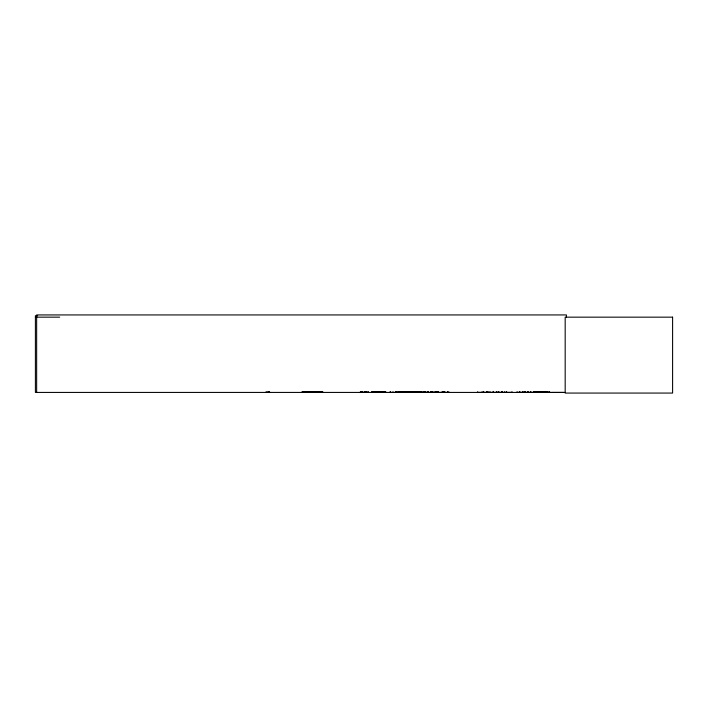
<?xml version="1.0" encoding="UTF-8"?>
<svg xmlns="http://www.w3.org/2000/svg" width="708" height="708" viewBox="0 0 708 708"><rect width="100%" height="100%" fill="white"/><g stroke="black" fill="none" stroke-linecap="round" stroke-linejoin="round"><path stroke-width="1.06" d="M549.019 392.4L549.019 391.798M488.706 392.329L488.732 391.798M516.99 392.329L549.735 392.4L549.735 391.798M527.867 392.347L527.947 391.639M527.991 392.329L528.018 391.798M519.468 392.329L519.495 391.798M530.407 392.329L530.442 391.798M425.251 392.329L425.287 391.798M415.596 392.329L415.649 391.798M422.455 392.329L422.508 391.798M425.455 392.329L425.464 391.639M432.075 392.347L432.092 391.798M432.314 392.329L432.322 391.639M389.922 392.427L399.985 392.347L400.073 391.798M390.196 392.329L390.205 391.851M399.153 392.347L399.082 391.48M362.319 392.329L362.301 391.639M368.018 392.347L368.089 391.851M312.617 392.329L312.52 391.798M313.095 392.329L313.095 391.798M306.352 392.347L306.307 391.798M305.767 392.347L305.75 391.639M496.352 392.347L496.397 391.851M390.444 392.347L390.497 391.851L390.542 392.427M489.998 392.347L490.06 391.851L490.113 392.427M398.542 392.347L398.613 391.851M413.605 392.347L413.676 391.851M437.5 392.347L437.571 391.851M301.635 392.347L322.804 392.382M306.166 392.347L306.237 391.851M361.505 392.347L361.584 391.851L361.655 392.427M37.612 315.733L35.4 315.733L35.4 392.427L565.32 392.427M35.4 317.157L59.684 317.157M303.13 391.931L322.786 391.931M371.585 391.931L385.763 391.931M400.312 391.931L414.49 391.931M533.451 391.931L547.62 391.931M303.104 392.135L322.813 392.117M371.558 392.135L385.789 392.117M400.286 392.117L414.516 392.117M533.425 392.135L547.656 392.117M368.089 392.267L360.487 392.347L360.478 391.851M371.576 392.382L385.78 392.382M400.303 392.382L449.067 392.4M512.3 392.365L477.555 392.4L477.696 391.851L477.714 392.427M420.641 392.329L420.729 391.639M317.149 392.347L317.078 391.851L317.007 392.427M447.721 392.347L447.651 391.851M442.544 392.347L442.642 391.48M366.487 392.347L366.47 391.639M366.071 392.329L366.169 391.798M421.039 392.329L421.039 391.639M366.257 392.329L366.275 391.639M498.273 392.347L498.22 391.851M427.889 392.329L427.897 391.639M420.782 392.329L420.879 391.639M431.252 392.329L431.376 391.639M428.251 392.329L428.243 391.639M421.393 392.329L421.384 391.639M530.991 392.329L530.965 391.798M417.977 392.267L418.065 391.48M549.089 392.347L549.089 391.798M537.708 392.347L537.708 391.798M566.427 317.157L566.427 314.936L36.648 314.936L36.648 392.427M563.825 392.427L551.488 392.427M544.24 391.639L544.24 392.427M543.841 391.639L543.841 392.427M543.532 391.639L543.585 392.427M538.346 391.798L538.346 392.427M533.575 391.798L533.575 392.427M527.566 391.639L527.566 392.427M525.504 391.639L525.504 392.427M525.327 391.639L525.327 392.427M525.124 391.639L525.124 392.427M524.947 391.639L524.947 392.427M523.035 391.639L523.035 392.427M522.654 391.639L522.637 392.427M519.964 391.798L519.964 392.427M517.017 391.798L517.017 392.427M511.99 391.798L511.99 392.427M506.601 391.639L506.601 392.427M506.255 391.639L506.3 392.427M504.512 391.798L504.512 392.427M502.167 391.639L502.131 392.427M501.83 391.639L501.83 392.427M498.875 391.639L498.875 392.427M498.494 391.639L498.494 392.427M498.166 391.798L498.166 392.427M496.432 391.798L496.432 392.427M493.494 391.798L493.494 392.427M493.379 391.639L493.379 392.427M493.104 391.639L493.104 392.427M487.122 391.639L487.122 392.427M486.839 391.639L486.839 392.427M483.732 391.639L483.732 392.427M483.352 391.639L483.352 392.427M482.06 391.798L482.06 392.427M448.819 391.798L448.819 392.427M447.589 391.798L447.589 392.427M444.774 391.48L444.774 392.427M443.801 391.639L443.801 392.427M443.615 391.639L443.615 392.427M443.261 391.639L443.261 392.427M442.898 391.639L442.898 392.427M442.04 391.798L442.04 392.427M438.341 391.798L438.376 392.427M438.057 391.798L438.057 392.427M437.641 391.798L437.641 392.427M436.792 391.798L436.792 392.427M436.066 391.639L436.066 392.427M435.88 391.639L435.88 392.427M434.951 391.48L434.951 392.427M432.818 391.48L432.818 392.427M432.668 391.639L432.668 392.427M431.747 391.48L431.685 392.427M431.199 391.798L431.199 392.427M430.641 391.48L430.553 392.427M427.827 391.798L427.827 392.427M425.809 391.639L425.809 392.427M425.508 391.798L425.508 392.427M425.172 391.639L425.172 392.427M424.827 391.639L424.827 392.427M421.34 391.798L421.34 392.427M420.543 391.798L420.543 392.427M420.366 391.639L420.366 392.427M419.977 391.48L419.977 392.427M419.756 391.639L419.756 392.427M419.561 391.639L419.561 392.427M417.906 391.798L417.906 392.427M417.083 391.639L417.083 392.427M416.888 391.639L416.888 392.427M415.198 391.798L415.198 392.427M414.817 391.798L414.817 392.427M413.738 391.798L413.738 392.427M412.091 391.639L412.091 392.427M411.888 391.639L411.888 392.427M408.534 391.798L408.534 392.427M408.047 391.798L408.047 392.427M404.693 391.639L404.693 392.427M404.498 391.639L404.498 392.427M402.843 391.798L402.843 392.427M401.002 391.48L401.002 392.427M399.896 391.48L399.896 392.427M399.507 391.798L399.507 392.427M398.675 391.798L398.675 392.427M397.029 391.639L397.029 392.427M396.825 391.639L396.825 392.427M395.958 391.639L395.967 392.427M395.622 391.639L395.648 392.427M392.984 391.798L392.984 392.427M390.241 391.798L390.241 392.427M368.16 391.798L368.16 392.427M365.983 391.798L365.983 392.427M364.673 391.798L364.673 392.427M364.434 391.639L364.434 392.427M364.328 391.639L364.328 392.427M362.408 391.798L362.408 392.427M362.098 391.639L362.169 392.427M361.974 391.639L361.974 392.427M360.354 391.798L360.416 392.427M317.246 391.798L317.246 392.427M313.927 391.639L313.927 392.427M313.794 391.639L313.688 392.427L313.653 391.639M313.37 391.798L313.37 392.427M311.688 391.639L311.688 392.427M311.485 391.639L311.573 392.427M311.37 391.639L311.37 392.427M307.555 391.798L307.617 392.427M306.883 391.798L306.883 392.427M305.608 391.639L305.591 392.427M305.475 391.639L305.475 392.427M302.396 391.798L302.396 392.427M302.157 391.798L302.157 392.427M269.527 391.48L269.527 392.427M268.978 391.48L268.978 392.427M268.421 391.48L268.421 392.427M267.872 391.48L267.872 392.427M266.208 391.48L266.208 392.427M672.6 317.157L565.179 317.157L565.179 393.064L672.6 393.064L672.6 317.157M543.195 392.427L543.195 391.639L543.133 392.427M423.605 392.427L423.605 391.798L423.561 392.427"/></g></svg>
